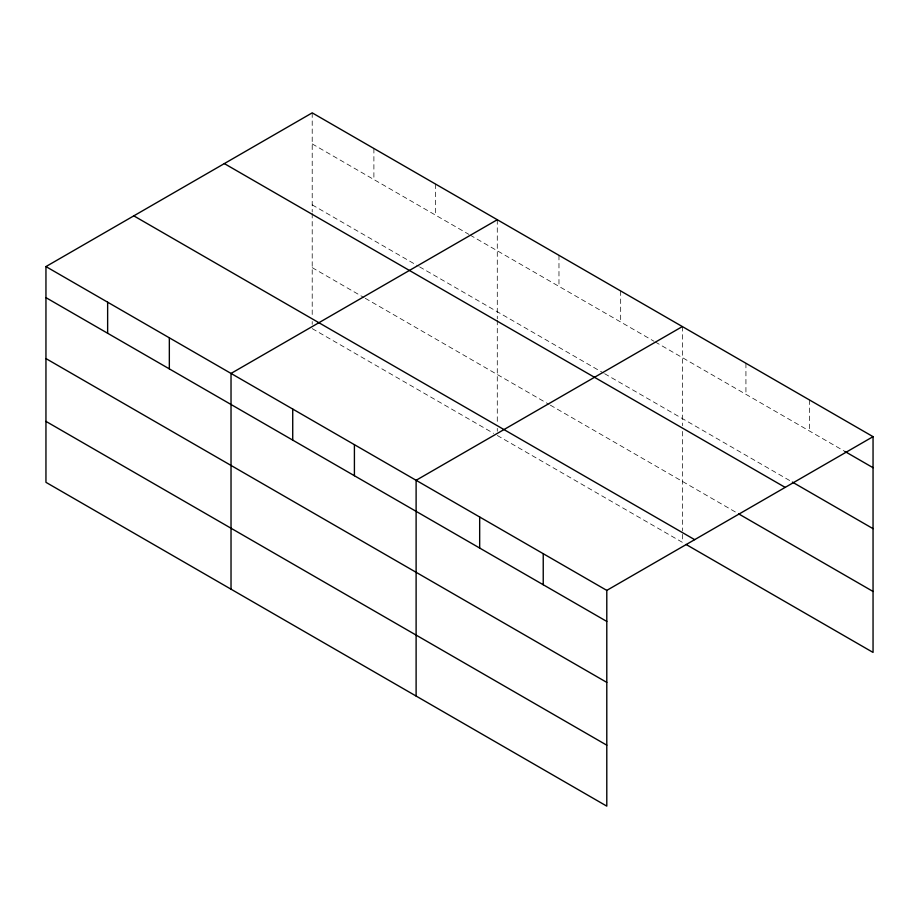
<?xml version="1.0" encoding="UTF-8"?>
<svg xmlns="http://www.w3.org/2000/svg" width="919" height="919" viewBox="0 0 919 919"><rect width="100%" height="100%" fill="white"/><g stroke="black" fill="none" stroke-linecap="round" stroke-linejoin="round"><path stroke-width="0.69" stroke-dasharray="4.59 3.45" d="M312.207 143.915L468.908 234.391M470.137 235.103L653.983 341.236M655.213 341.948L844.94 451.482M312.207 204.868L418.317 266.131M419.546 266.843L603.392 372.988M604.633 373.7L791.156 481.384M312.207 267.659L364.027 297.584M365.257 298.296L549.102 404.44M550.343 405.153L736.142 512.423M312.207 328.611L493.583 433.331M497.282 435.468L682.357 542.325L682.357 532.4M809.49 399.972L809.49 431.022M745.929 363.269L745.929 394.32M682.357 326.578L682.357 425.715M682.357 431.425L682.357 530.987M620.67 290.955L620.67 322.006M558.97 255.333L558.97 286.383M497.282 219.721L497.282 318.859M497.282 320.283L497.282 422.717M497.282 428.38L497.282 431.218M435.595 184.099L435.595 215.149M373.895 148.487L373.895 179.538M312.207 112.865L312.207 212.002M312.207 213.426L312.207 315.86M312.207 321.524L312.207 324.361"/><path stroke-width="1.38" d="M606.793 682.392L606.793 590.389L45.95 266.579L45.95 482.337L606.793 806.135L606.793 682.392L45.95 358.582M686.034 544.439L873.05 652.421L873.05 436.663L312.207 112.865L45.95 266.579M497.282 219.721L231.025 373.436L231.025 589.182M682.357 326.578L416.112 480.292L416.112 696.039M606.793 590.389L873.05 436.663M844.94 451.482L873.05 467.714M792.373 482.096L873.05 528.666M224.339 163.593L785.182 487.392M738.589 513.836L873.05 591.468M133.818 215.862L694.661 539.66M45.95 297.641L606.793 621.439M45.95 421.384L606.793 745.183M543.232 553.686L543.232 584.737M479.672 516.995L479.672 548.046M354.412 444.67L354.412 475.732M292.724 409.058L292.724 440.109M169.337 337.824L169.337 368.875M107.638 302.202L107.638 333.252"/></g></svg>
